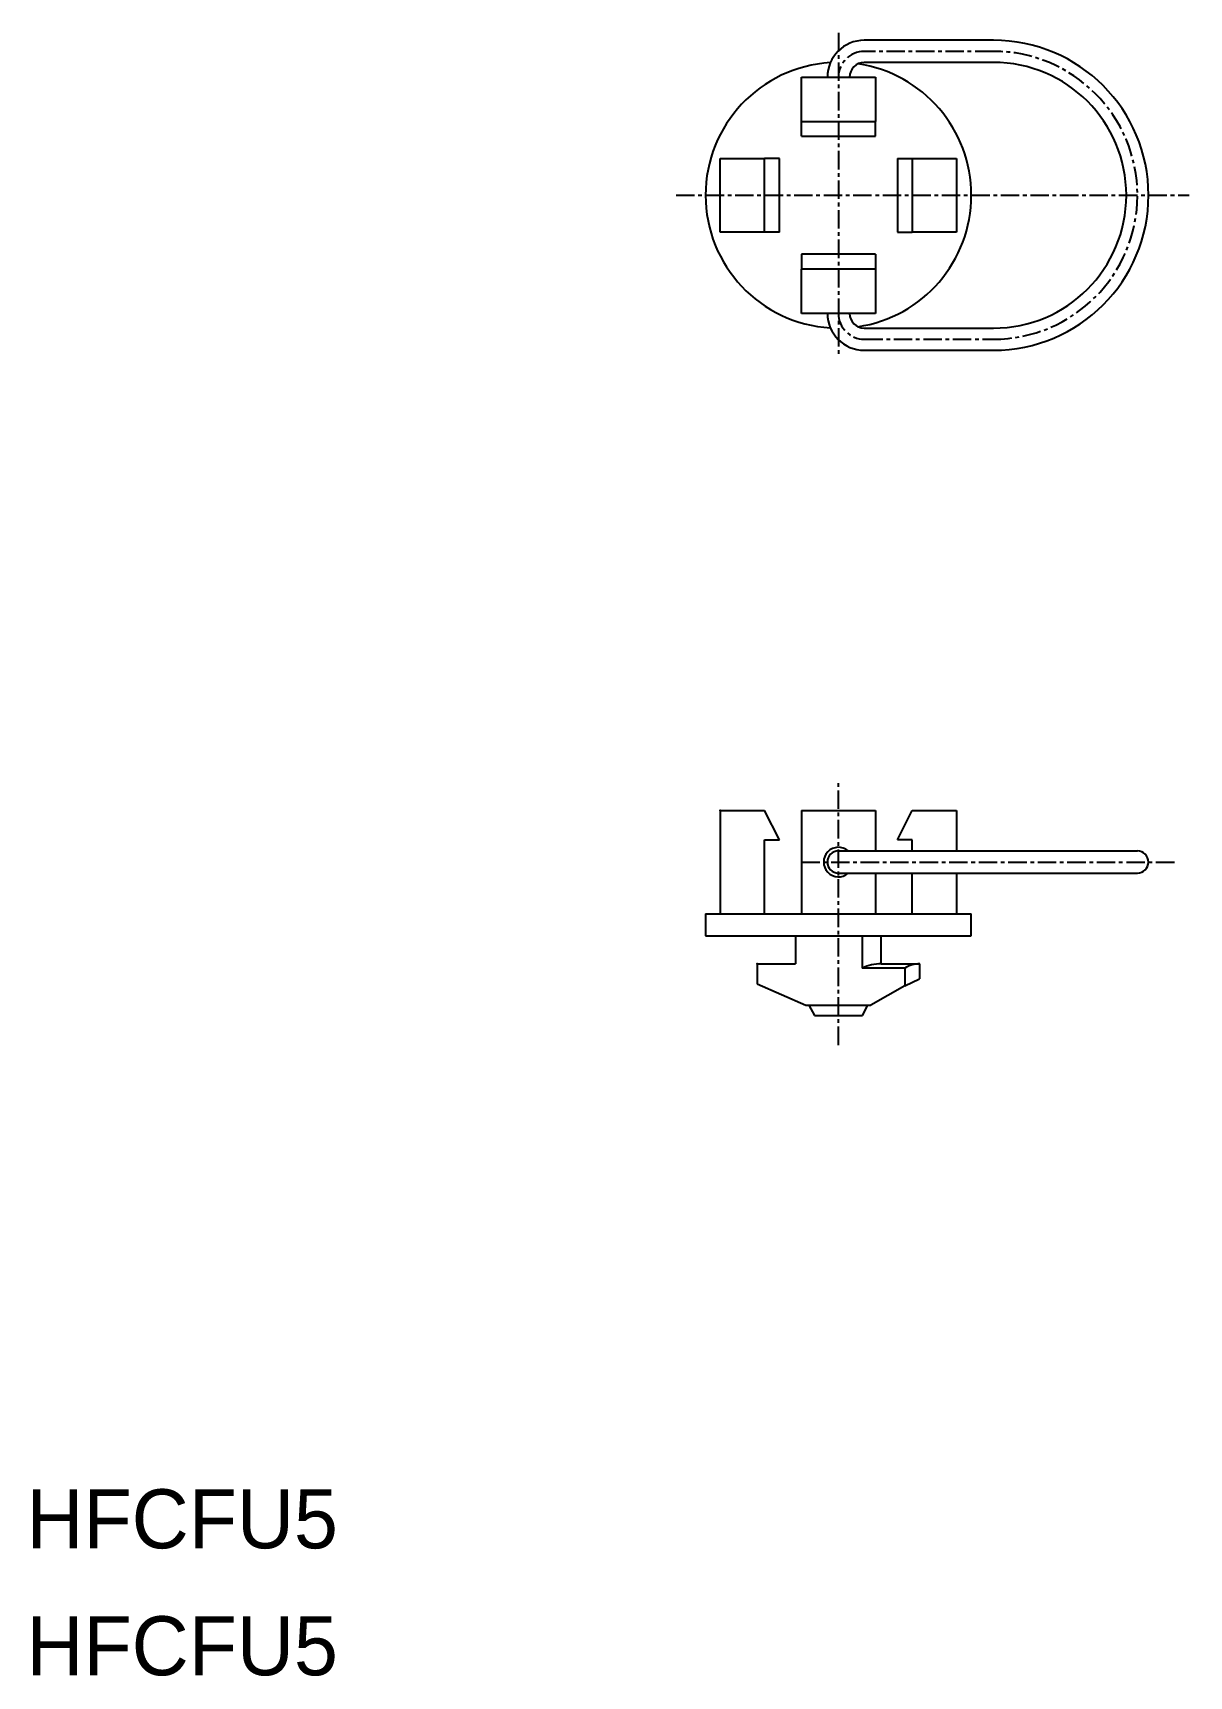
# Model space of a CAD drawing. Extents: x 0 to 79, y 0 to 111.
import ezdxf

# ---------------------------------------------------------------- set-up
doc = ezdxf.new("R2010")
doc.units = 0
doc.linetypes.add('CENTER', pattern=[2, 1.25, -0.25, 0.25, -0.25])
doc.layers.get('0').update_dxf_attribs({"linetype": 'CONTINUOUS'})
doc.layers.add('CENTER', color=1, linetype='CENTER')

msp = doc.modelspace()

# ---------------------------------------------------------------- linework, layer by layer
at = {"color": 7, "linetype": 'CONTINUOUS'}
for p, q in [((65.5, 110.76), (56.75, 110.76)), ((65.5, 109.26), (56.75, 109.26)), ((52.5, 105.26), (52.5, 108.26)), ((52.5, 108.26), (57.5, 108.26)), ((57.5, 108.26), (57.5, 105.26)), ((52.5, 104.26), (52.5, 105.26)), ((52.5, 105.26), (57.5, 105.26)), ((57.5, 104.26), (57.5, 105.26)), ((52.5, 104.26), (57.5, 104.26)), ((47, 102.76), (50, 102.76)), ((47, 97.76), (47, 102.76)), ((51, 102.76), (50, 102.76)), ((50, 97.76), (50, 102.76)), ((51, 97.76), (51, 102.76)), ((59, 102.76), (60, 102.76)), ((59, 102.76), (59, 97.76)), ((60, 102.76), (63, 102.76)), ((60, 102.76), (60, 97.76)), ((63, 102.76), (63, 97.76)), ((50, 97.76), (47, 97.76)), ((51, 97.76), (50, 97.76)), ((59, 97.76), (60, 97.76)), ((63, 97.76), (60, 97.76)), ((52.5, 96.26), (52.5, 95.26)), ((57.5, 96.26), (52.5, 96.26)), ((57.5, 96.26), (57.5, 95.26)), ((52.5, 92.26), (52.5, 95.26)), ((57.5, 95.26), (52.5, 95.26)), ((57.5, 95.26), (57.5, 92.26)), ((57.5, 92.26), (52.5, 92.26)), ((56.75, 91.26), (65.5, 91.26)), ((56.75, 89.76), (65.5, 89.76)), ((47, 58.59), (47, 51.59)), ((47, 58.59), (50, 58.59)), ((51, 56.59), (50, 58.59)), ((52.5, 58.59), (57.5, 58.59)), ((52.5, 58.59), (52.5, 51.59)), ((57.5, 58.59), (57.5, 55.84)), ((59, 56.59), (60, 58.59)), ((60, 58.59), (63, 58.59)), ((63, 58.59), (63, 55.84)), ((50, 51.59), (50, 56.59)), ((50, 56.59), (51, 56.59)), ((55, 55.84), (75.25, 55.84)), ((60, 56.59), (59, 56.59)), ((60, 55.84), (60, 56.59)), ((55, 54.34), (75.25, 54.34)), ((57.5, 54.34), (57.5, 51.59)), ((60, 51.59), (60, 54.34)), ((63, 54.34), (63, 51.59)), ((46, 51.59), (64, 51.59)), ((46, 51.59), (46, 50.09)), ((64, 50.09), (64, 51.59)), ((46, 50.09), (64, 50.09)), ((52.1, 50.09), (52.1, 48.19)), ((56.6, 50.09), (56.6, 47.9)), ((57.9, 48.19), (57.9, 50.09)), ((49.5, 48.19), (52.1, 48.19)), ((49.5, 48.19), (49.5, 46.84)), ((59.5, 47.9), (56.6, 47.9)), ((57.9, 48.19), (60.5, 48.19)), ((59.5, 47.9), (59.5, 46.7)), ((60.5, 48.19), (60.5, 47.19)), ((49.5, 46.84), (52.8, 45.39)), ((59.5, 46.7), (60.5, 47.19)), ((59.5, 46.7), (57.2, 45.39)), ((52.8, 45.39), (57.2, 45.39)), ((53, 45.39), (53.38, 44.69)), ((53.38, 44.69), (56.63, 44.69)), ((56.63, 44.69), (57, 45.39))]:
    msp.add_line(p, q, dxfattribs=at)
for centre, radius, start, end in [((56.75, 108.26), 2.5, 90, 180), ((65.5, 100.26), 10.5, 270, 90), ((55, 100.26), 9, 93.4941, 266.5059), ((56.75, 108.26), 1, 90, 180), ((55, 100.26), 9, 278.4322, 81.5678), ((65.5, 100.26), 9, 270, 90), ((56.75, 92.26), 2.5, 180, 270), ((56.75, 92.26), 1, 180, 270), ((55, 55.09), 1, 48.5904, 311.4096), ((55, 55.09), 0.75, 90, 270), ((75.25, 55.09), 0.75, 270, 90), ((57.78, 45.68), 2.51, 87.166, 117.9341), ((60.46, 46.48), 1.71, 88.4336, 123.8467)]:
    msp.add_arc(centre, radius, start, end, dxfattribs=at)
for p in [(47, 58.59), (49.5, 48.19)]:
    msp.add_point(p, dxfattribs=at)
at = {"layer": 'CENTER', "color": 1, "linetype": 'CENTER'}
for p, q in [((55, 111.26), (55, 89.26)), ((65.5, 110.01), (56.75, 110.01)), ((44, 100.26), (78.75, 100.26)), ((56.75, 90.51), (65.5, 90.51)), ((55, 42.69), (55, 60.59)), ((52.5, 55.09), (78, 55.09))]:
    msp.add_line(p, q, dxfattribs=at)
for centre, radius, start, end in [((56.75, 108.26), 1.75, 90, 180), ((65.5, 100.26), 9.75, 270, 90), ((56.75, 92.26), 1.75, 180, 270)]:
    msp.add_arc(centre, radius, start, end, dxfattribs=at)

# ---------------------------------------------------------------- texts
at = {"color": 7, "linetype": 'CONTINUOUS'}
for p in [(0, 8.6), (0, 0)]:
    msp.add_text('HFCFU5', height=4, dxfattribs=at).set_placement(p)

doc.saveas('drawing.dxf')
